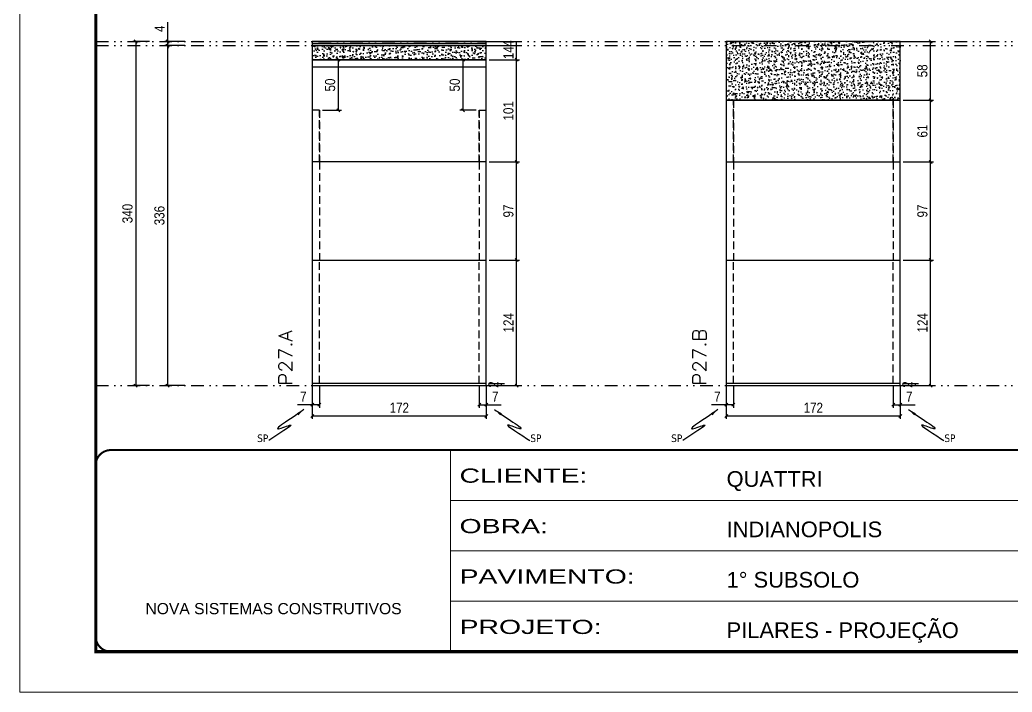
# Model space of a CAD drawing. Header units: millimetres. Extents: x 1945 to 8225, y 304 to 15137.
# Drawn here: x 1945 to 2926, y 2601 to 3266 of the extents above; entities that cross this region are included whole.
import ezdxf

# ---------------------------------------------------------------- set-up
doc = ezdxf.new("R2010")
doc.units = ezdxf.units.MM
for name, pattern in [('CONTINUO', [0]), ('DASHED', [0.75, 0.5, -0.25]), ('DIVIDE2', [0.625, 0.25, -0.125, 0, -0.125, 0, -0.125]), ('HIDDEN', [0.375, 0.25, -0.125])]:
    doc.linetypes.add(name, pattern=pattern)
for name, color, linetype in [('COTA', 241, 'Continuous'), ('Nível', 160, 'Continuous'), ('Painéis', 200, 'Continuous'), ('SARR_2.2x7', 40, 'Continuous'), ('texto', 7, 'Continuous')]:
    doc.layers.add(name, color=color, linetype=linetype)
for name, color, linetype, lineweight in [('Folhas', 255, 'Continuous', 9), ('SARRAFO DE PRESSAO', 251, 'DASHED', 9), ('Texto Seção', 7, 'Continuous', 15)]:
    doc.layers.add(name, color=color, linetype=linetype, lineweight=lineweight)
doc.styles.add('ARIAL', font='arial.ttf')
doc.styles.add('COTA TECNICA', font='techl___.ttf', dxfattribs={"height": 10})
doc.styles.add('REGUA-120', font='ROMANS.shx', dxfattribs={"height": 15})
doc.styles.get("Standard").update_dxf_attribs({"font": 'arial.ttf'})
doc.styles.add('Tecnologia', font='')
doc.styles.get('Tecnologia').set_extended_font_data('Forgotten Futurist')
doc.dimstyles.new('PAINEL', dxfattribs={"dimtxt": 10, "dimasz": 3, "dimexe": 3, "dimexo": 3, "dimgap": 3, "dimtad": 1, "dimdec": 1, "dimzin": 12, "dimdsep": 46, "dimtxsty": 'COTA TECNICA', "dimblk1": 'OBLIQUE', "dimblk2": 'OBLIQUE', "dimsah": 1, "dimcen": 0.9, "dimclrd": 4, "dimclre": 4, "dimclrt": 240, "dimadec": 1, "dimazin": 3, "dimtfac": 1, "dimtdec": 1, "dimtmove": 0, "dimatfit": 3, "dimfxl": 1, "dimtolj": 1, "dimtzin": 12, "dimarcsym": 0})
doc.dimstyles.new('PAINEL-NOVA', dxfattribs={"dimtxt": 10, "dimasz": 3, "dimexe": 3, "dimexo": 3, "dimgap": 3, "dimtad": 1, "dimdec": 1, "dimzin": 12, "dimdsep": 46, "dimtxsty": 'COTA TECNICA', "dimblk1": 'OBLIQUE', "dimblk2": 'OBLIQUE', "dimsah": 1, "dimcen": 0.9, "dimclrd": 4, "dimclre": 4, "dimclrt": 240, "dimadec": 1, "dimazin": 3, "dimtfac": 1, "dimtdec": 1, "dimtix": 1, "dimtmove": 0, "dimatfit": 3, "dimfxl": 1, "dimtolj": 1, "dimtzin": 12, "dimarcsym": 0})
doc.dimstyles.get("Standard").update_dxf_attribs({"dimtxt": 0.18, "dimasz": 0.18, "dimexe": 0.18, "dimexo": 0.0625, "dimgap": 0.09, "dimtad": 0, "dimtih": 1, "dimtoh": 1, "dimdec": 4, "dimzin": 0, "dimdsep": 46, "dimtxsty": 'Standard', "dimcen": 0.09, "dimadec": 0, "dimazin": 0, "dimtfac": 1, "dimtdec": 4, "dimtofl": 0, "dimtmove": 0, "dimatfit": 3, "dimfxl": 1, "dimtolj": 1, "dimtzin": 0, "dimarcsym": 0})

# ---------------------------------------------------------------- blocks, each defined once
blk = doc.blocks.new('9999999999')
at = {"color": 30, "linetype": 'CONTINUO'}
for p, q in [((98564.56, 34230.21), (98564.56, 34429.45)), ((98564.56, 34379.64), (99583.98, 34379.64)), ((98564.56, 34329.83), (99487.98, 34329.83)), ((98564.56, 34280.02), (99487.98, 34280.02))]:
    blk.add_line(p, q, dxfattribs=at)
at = {"color": 30, "linetype": 'CONTINUO', "const_width": 2}
blk.add_lwpolyline([(99583.98, 34230.21), (99583.98, 34414.45, 0.414214), (99568.98, 34429.45), (98228.98, 34429.45, 0.414214), (98213.98, 34414.45), (98213.98, 34245.21, 0.414214), (98228.98, 34230.21), (99583.98, 34230.21)], format="xyb", dxfattribs=at)
at = {"layer": 'Folhas'}
blk.add_lwpolyline([(98138.98, 34190.21), (99623.98, 34190.21), (99623.98, 35240.21), (98138.98, 35240.21)], close=True, dxfattribs=at)
at = {"layer": 'Folhas', "color": 30, "const_width": 3}
blk.add_lwpolyline([(98213.98, 34230.21), (99583.98, 34230.21), (99583.98, 35200.21), (98213.98, 35200.21)], close=True, dxfattribs=at)
at = {"color": 7, "linetype": 'Continuous', "ltscale": 5, "style": 'ARIAL'}
for s, height, p in [('QUATTRI', 15.483, (98837.68, 34393.13)), ('INDIANOPOLIS', 15.4829, (98837.68, 34343.32)), ('1° SUBSOLO', 15.483, (98837.68, 34293.51)), ('NOVA SISTEMAS CONSTRUTIVOS', 11.0592, (98263.19, 34267.21)), ('PILARES - PROJEÇÃO', 15.4829, (98837.68, 34243.7))]:
    blk.add_text(s, height=height, dxfattribs=at).set_placement(p)
at = {"layer": 'Folhas', "color": 7, "style": 'Tecnologia', "width": 1.5}
for s, p in [('CLIENTE:', (98573.65, 34397.17)), ('OBRA:', (98573.65, 34347.31)), ('PAVIMENTO:', (98573.65, 34297.5)), ('PROJETO:', (98573.65, 34247.69))]:
    blk.add_text(s, height=14, dxfattribs=at).set_placement(p)
blk = doc.blocks.new('*D1108')
at = {"layer": 'COTA', "color": 4, "linetype": 'Continuous', "lineweight": -2, "ltscale": 30, "transparency": 16777216}
for p, q in [((2408.97, 2906.32), (2423.97, 2906.32)), ((2408.97, 2904.32), (2423.97, 2904.32)), ((2420.97, 2904.32), (2420.97, 2906.32))]:
    blk.add_line(p, q, dxfattribs=at)
at = {"layer": 'Defpoints', "color": 0, "linetype": 'Continuous', "ltscale": 30, "transparency": 16777216}
for p in [(2405.97, 2906.32), (2405.97, 2904.32), (2420.97, 2906.32)]:
    blk.add_point(p, dxfattribs=at)
at = {"layer": 'COTA', "color": 240, "linetype": 'Continuous', "ltscale": 30, "transparency": 16777216, "insert": (2412.97, 2905.32), "char_height": 10, "attachment_point": 5, "rotation": 90, "style": 'COTA TECNICA'}
blk.add_mtext('\\A1;2', dxfattribs=at)
blk = doc.blocks.new('_Oblique')
at = {"color": 0, "linetype": 'ByBlock', "lineweight": -2}
blk.add_line((-0.5, -0.5), (0.5, 0.5), dxfattribs=at)
blk = doc.blocks.new('*D1109')
at = {"layer": 'COTA', "color": 4, "linetype": 'Continuous', "lineweight": -2, "ltscale": 30, "transparency": 16777216}
for p, q in [((2408.97, 3125.32), (2438.97, 3125.32)), ((2435.97, 3028.32), (2435.97, 3125.32)), ((2408.97, 3028.32), (2438.97, 3028.32))]:
    blk.add_line(p, q, dxfattribs=at)
at = {"layer": 'Defpoints', "color": 0, "linetype": 'Continuous', "ltscale": 30, "transparency": 16777216}
for p in [(2405.97, 3125.32), (2435.97, 3125.32), (2405.97, 3028.32)]:
    blk.add_point(p, dxfattribs=at)
at = {"layer": 'COTA', "color": 4, "linetype": 'Continuous', "lineweight": -2, "ltscale": 30, "transparency": 16777216, "xscale": 3, "yscale": 3, "zscale": 3}
for p, rotation in [((2435.97, 3125.32), 90), ((2435.97, 3028.32), 270)]:
    blk.add_blockref('_Oblique', p, dxfattribs=dict(at, rotation=rotation))
at = {"layer": 'COTA', "color": 240, "linetype": 'Continuous', "ltscale": 30, "transparency": 16777216, "insert": (2427.87, 3076.82), "char_height": 10, "attachment_point": 5, "rotation": 90, "style": 'COTA TECNICA'}
blk.add_mtext('\\A1;97', dxfattribs=at)
blk = doc.blocks.new('*D1110')
at = {"layer": 'COTA', "color": 4, "linetype": 'Continuous', "lineweight": -2, "ltscale": 30, "transparency": 16777216}
for p, q in [((2408.97, 3226.32), (2438.97, 3226.32)), ((2435.97, 3125.32), (2435.97, 3226.32)), ((2408.97, 3125.32), (2438.97, 3125.32))]:
    blk.add_line(p, q, dxfattribs=at)
at = {"layer": 'Defpoints', "color": 0, "linetype": 'Continuous', "ltscale": 30, "transparency": 16777216}
for p in [(2405.97, 3226.32), (2435.97, 3226.32), (2405.97, 3125.32)]:
    blk.add_point(p, dxfattribs=at)
at = {"layer": 'COTA', "color": 4, "linetype": 'Continuous', "lineweight": -2, "ltscale": 30, "transparency": 16777216, "xscale": 3, "yscale": 3, "zscale": 3}
for p, rotation in [((2435.97, 3226.32), 90), ((2435.97, 3125.32), 270)]:
    blk.add_blockref('_Oblique', p, dxfattribs=dict(at, rotation=rotation))
at = {"layer": 'COTA', "color": 240, "linetype": 'Continuous', "ltscale": 30, "transparency": 16777216, "insert": (2427.87, 3175.82), "char_height": 10, "attachment_point": 5, "rotation": 90, "style": 'COTA TECNICA'}
blk.add_mtext('\\A1;101', dxfattribs=at)
blk = doc.blocks.new('*D1111')
at = {"layer": 'COTA', "color": 4, "linetype": 'Continuous', "lineweight": -2, "ltscale": 30, "transparency": 16777216}
for p, q in [((2408.97, 3240.32), (2438.97, 3240.32)), ((2435.97, 3226.32), (2435.97, 3240.32)), ((2408.97, 3226.32), (2438.97, 3226.32))]:
    blk.add_line(p, q, dxfattribs=at)
at = {"layer": 'Defpoints', "color": 0, "linetype": 'Continuous', "ltscale": 30, "transparency": 16777216}
for p in [(2405.97, 3240.32), (2435.97, 3240.32), (2405.97, 3226.32)]:
    blk.add_point(p, dxfattribs=at)
at = {"layer": 'COTA', "color": 240, "linetype": 'Continuous', "ltscale": 30, "transparency": 16777216, "insert": (2427.9, 3233.32), "char_height": 10, "attachment_point": 5, "rotation": 90, "style": 'COTA TECNICA'}
blk.add_mtext('\\A1;14', dxfattribs=at)
blk = doc.blocks.new('*D1112')
at = {"layer": 'COTA', "color": 4, "linetype": 'Continuous', "lineweight": -2, "ltscale": 30, "transparency": 16777216}
for p, q in [((2408.97, 3244.32), (2438.97, 3244.32)), ((2408.97, 3240.32), (2438.97, 3240.32)), ((2435.97, 3240.32), (2435.97, 3244.32))]:
    blk.add_line(p, q, dxfattribs=at)
at = {"layer": 'Defpoints', "color": 0, "linetype": 'Continuous', "ltscale": 30, "transparency": 16777216}
for p in [(2405.97, 3244.32), (2405.97, 3240.32), (2435.97, 3244.32)]:
    blk.add_point(p, dxfattribs=at)
at = {"layer": 'COTA', "color": 240, "linetype": 'Continuous', "ltscale": 30, "transparency": 16777216, "insert": (2427.9, 3242.32), "char_height": 10, "attachment_point": 5, "rotation": 90, "style": 'COTA TECNICA'}
blk.add_mtext('\\A1;4', dxfattribs=at)
blk = doc.blocks.new('*D1113')
at = {"layer": 'COTA', "color": 4, "linetype": 'Continuous', "lineweight": -2, "ltscale": 30, "transparency": 16777216}
for p, q in [((2408.97, 3028.32), (2438.97, 3028.32)), ((2435.97, 2904.32), (2435.97, 3028.32)), ((2408.97, 2904.32), (2438.97, 2904.32))]:
    blk.add_line(p, q, dxfattribs=at)
at = {"layer": 'Defpoints', "color": 0, "linetype": 'Continuous', "ltscale": 30, "transparency": 16777216}
for p in [(2405.97, 3028.32), (2435.97, 3028.32), (2405.97, 2904.32)]:
    blk.add_point(p, dxfattribs=at)
at = {"layer": 'COTA', "color": 4, "linetype": 'Continuous', "lineweight": -2, "ltscale": 30, "transparency": 16777216, "xscale": 3, "yscale": 3, "zscale": 3}
for p, rotation in [((2435.97, 3028.32), 90), ((2435.97, 2904.32), 270)]:
    blk.add_blockref('_Oblique', p, dxfattribs=dict(at, rotation=rotation))
at = {"layer": 'COTA', "color": 240, "linetype": 'Continuous', "ltscale": 30, "transparency": 16777216, "insert": (2427.9, 2966.32), "char_height": 10, "attachment_point": 5, "rotation": 90, "style": 'COTA TECNICA'}
blk.add_mtext('\\A1;124', dxfattribs=at)
blk = doc.blocks.new('*D1114')
at = {"layer": 'COTA', "color": 4, "linetype": 'Continuous', "lineweight": -2, "ltscale": 30, "transparency": 16777216}
for p, q in [((2233.97, 2901.32), (2233.97, 2871.32)), ((2405.97, 2901.32), (2405.97, 2871.32)), ((2233.97, 2874.32), (2405.97, 2874.32))]:
    blk.add_line(p, q, dxfattribs=at)
at = {"layer": 'Defpoints', "color": 0, "linetype": 'Continuous', "ltscale": 30, "transparency": 16777216}
for p in [(2233.97, 2904.32), (2405.97, 2904.32), (2405.97, 2874.32)]:
    blk.add_point(p, dxfattribs=at)
at = {"layer": 'COTA', "color": 4, "linetype": 'Continuous', "lineweight": -2, "ltscale": 30, "transparency": 16777216, "xscale": 3, "yscale": 3, "zscale": 3, "rotation": 180}
blk.add_blockref('_Oblique', (2233.97, 2874.32), dxfattribs=at)
at = {"layer": 'COTA', "color": 4, "linetype": 'Continuous', "lineweight": -2, "ltscale": 30, "transparency": 16777216, "xscale": 3, "yscale": 3, "zscale": 3}
blk.add_blockref('_Oblique', (2405.97, 2874.32), dxfattribs=at)
at = {"layer": 'COTA', "color": 240, "linetype": 'Continuous', "ltscale": 30, "transparency": 16777216, "insert": (2319.97, 2882.4), "char_height": 10, "attachment_point": 5, "style": 'COTA TECNICA'}
blk.add_mtext('\\A1;172', dxfattribs=at)
blk = doc.blocks.new('*D25')
at = {"layer": 'COTA', "color": 4, "linetype": 'ByBlock', "lineweight": -2, "transparency": 16777216}
for p, q in [((4967.62, 7361.82), (4967.62, 7339.8)), ((4974.62, 7361.82), (4974.62, 7339.8)), ((4967.62, 7342.8), (4952.89, 7342.8)), ((4974.62, 7342.8), (4967.62, 7342.8))]:
    blk.add_line(p, q, dxfattribs=at)
at = {"layer": 'Defpoints', "color": 0, "linetype": 'ByBlock', "transparency": 16777216}
for p in [(4967.62, 7364.82), (4974.62, 7364.82), (4967.62, 7342.8)]:
    blk.add_point(p, dxfattribs=at)
at = {"layer": 'COTA', "color": 4, "linetype": 'ByBlock', "lineweight": -2, "transparency": 16777216, "xscale": 3, "yscale": 3, "zscale": 3, "rotation": 180}
blk.add_blockref('_Oblique', (4967.62, 7342.8), dxfattribs=at)
at = {"layer": 'COTA', "color": 4, "linetype": 'ByBlock', "lineweight": -2, "transparency": 16777216, "xscale": 3, "yscale": 3, "zscale": 3}
blk.add_blockref('_Oblique', (4974.62, 7342.8), dxfattribs=at)
at = {"layer": 'COTA', "color": 240, "linetype": 'ByBlock', "transparency": 16777216, "insert": (4958.75, 7350.87), "char_height": 10, "attachment_point": 5, "style": 'COTA TECNICA'}
blk.add_mtext('\\A1;7', dxfattribs=at)
blk = doc.blocks.new('*D27')
at = {"layer": 'COTA', "color": 4, "linetype": 'ByBlock', "lineweight": -2, "transparency": 16777216}
for p, q in [((131596.05, 29930.75), (131596.05, 29908.67)), ((131603.05, 29930.68), (131603.05, 29908.67)), ((131596.05, 29911.67), (131603.05, 29911.67)), ((131603.05, 29911.67), (131617.78, 29911.67))]:
    blk.add_line(p, q, dxfattribs=at)
at = {"layer": 'Defpoints', "color": 0, "linetype": 'ByBlock', "transparency": 16777216}
for p in [(131596.05, 29933.75), (131603.05, 29933.68), (131603.05, 29911.67)]:
    blk.add_point(p, dxfattribs=at)
at = {"layer": 'COTA', "color": 4, "linetype": 'ByBlock', "lineweight": -2, "transparency": 16777216, "xscale": 3, "yscale": 3, "zscale": 3, "rotation": 180}
blk.add_blockref('_Oblique', (131596.05, 29911.67), dxfattribs=at)
at = {"layer": 'COTA', "color": 4, "linetype": 'ByBlock', "lineweight": -2, "transparency": 16777216, "xscale": 3, "yscale": 3, "zscale": 3}
blk.add_blockref('_Oblique', (131603.05, 29911.67), dxfattribs=at)
at = {"layer": 'COTA', "color": 240, "linetype": 'ByBlock', "transparency": 16777216, "insert": (131611.91, 29919.74), "char_height": 10, "attachment_point": 5, "style": 'COTA TECNICA'}
blk.add_mtext('\\A1;7', dxfattribs=at)
blk = doc.blocks.new('*D1115')
at = {"layer": 'COTA', "color": 4, "linetype": 'Continuous', "lineweight": -2, "ltscale": 30, "transparency": 16777216}
for p, q in [((2818.26, 2906.32), (2833.26, 2906.32)), ((2818.26, 2904.32), (2833.26, 2904.32)), ((2830.26, 2904.32), (2830.26, 2906.32))]:
    blk.add_line(p, q, dxfattribs=at)
at = {"layer": 'Defpoints', "color": 0, "linetype": 'Continuous', "ltscale": 30, "transparency": 16777216}
for p in [(2815.26, 2906.32), (2815.26, 2904.32), (2830.26, 2906.32)]:
    blk.add_point(p, dxfattribs=at)
at = {"layer": 'COTA', "color": 240, "linetype": 'Continuous', "ltscale": 30, "transparency": 16777216, "insert": (2822.26, 2905.32), "char_height": 10, "attachment_point": 5, "rotation": 90, "style": 'COTA TECNICA'}
blk.add_mtext('\\A1;2', dxfattribs=at)
blk = doc.blocks.new('*D1116')
at = {"layer": 'COTA', "color": 4, "linetype": 'Continuous', "lineweight": -2, "ltscale": 30, "transparency": 16777216}
for p, q in [((2818.26, 3125.32), (2848.26, 3125.32)), ((2845.26, 3028.32), (2845.26, 3125.32)), ((2818.26, 3028.32), (2848.26, 3028.32))]:
    blk.add_line(p, q, dxfattribs=at)
at = {"layer": 'Defpoints', "color": 0, "linetype": 'Continuous', "ltscale": 30, "transparency": 16777216}
for p in [(2815.26, 3125.32), (2845.26, 3125.32), (2815.26, 3028.32)]:
    blk.add_point(p, dxfattribs=at)
at = {"layer": 'COTA', "color": 4, "linetype": 'Continuous', "lineweight": -2, "ltscale": 30, "transparency": 16777216, "xscale": 3, "yscale": 3, "zscale": 3}
for p, rotation in [((2845.26, 3125.32), 90), ((2845.26, 3028.32), 270)]:
    blk.add_blockref('_Oblique', p, dxfattribs=dict(at, rotation=rotation))
at = {"layer": 'COTA', "color": 240, "linetype": 'Continuous', "ltscale": 30, "transparency": 16777216, "insert": (2837.15, 3076.82), "char_height": 10, "attachment_point": 5, "rotation": 90, "style": 'COTA TECNICA'}
blk.add_mtext('\\A1;97', dxfattribs=at)
blk = doc.blocks.new('*D1117')
at = {"layer": 'COTA', "color": 4, "linetype": 'Continuous', "lineweight": -2, "ltscale": 30, "transparency": 16777216}
for p, q in [((2818.26, 3186.32), (2848.26, 3186.32)), ((2845.26, 3125.32), (2845.26, 3186.32)), ((2818.26, 3125.32), (2848.26, 3125.32))]:
    blk.add_line(p, q, dxfattribs=at)
at = {"layer": 'Defpoints', "color": 0, "linetype": 'Continuous', "ltscale": 30, "transparency": 16777216}
for p in [(2815.26, 3186.32), (2845.26, 3186.32), (2815.26, 3125.32)]:
    blk.add_point(p, dxfattribs=at)
at = {"layer": 'COTA', "color": 4, "linetype": 'Continuous', "lineweight": -2, "ltscale": 30, "transparency": 16777216, "xscale": 3, "yscale": 3, "zscale": 3}
for p, rotation in [((2845.26, 3186.32), 90), ((2845.26, 3125.32), 270)]:
    blk.add_blockref('_Oblique', p, dxfattribs=dict(at, rotation=rotation))
at = {"layer": 'COTA', "color": 240, "linetype": 'Continuous', "ltscale": 30, "transparency": 16777216, "insert": (2837.15, 3155.82), "char_height": 10, "attachment_point": 5, "rotation": 90, "style": 'COTA TECNICA'}
blk.add_mtext('\\A1;61', dxfattribs=at)
blk = doc.blocks.new('*D1118')
at = {"layer": 'COTA', "color": 4, "linetype": 'Continuous', "lineweight": -2, "ltscale": 30, "transparency": 16777216}
for p, q in [((2818.26, 3244.32), (2848.26, 3244.32)), ((2845.26, 3186.32), (2845.26, 3244.32)), ((2818.26, 3186.32), (2848.26, 3186.32))]:
    blk.add_line(p, q, dxfattribs=at)
at = {"layer": 'Defpoints', "color": 0, "linetype": 'Continuous', "ltscale": 30, "transparency": 16777216}
for p in [(2815.26, 3244.32), (2845.26, 3244.32), (2815.26, 3186.32)]:
    blk.add_point(p, dxfattribs=at)
at = {"layer": 'COTA', "color": 4, "linetype": 'Continuous', "lineweight": -2, "ltscale": 30, "transparency": 16777216, "xscale": 3, "yscale": 3, "zscale": 3}
for p, rotation in [((2845.26, 3244.32), 90), ((2845.26, 3186.32), 270)]:
    blk.add_blockref('_Oblique', p, dxfattribs=dict(at, rotation=rotation))
at = {"layer": 'COTA', "color": 240, "linetype": 'Continuous', "ltscale": 30, "transparency": 16777216, "insert": (2837.12, 3215.32), "char_height": 10, "attachment_point": 5, "rotation": 90, "style": 'COTA TECNICA'}
blk.add_mtext('\\A1;58', dxfattribs=at)
blk = doc.blocks.new('*D1119')
at = {"layer": 'COTA', "color": 4, "linetype": 'Continuous', "lineweight": -2, "ltscale": 30, "transparency": 16777216}
for p, q in [((2818.26, 3028.32), (2848.26, 3028.32)), ((2845.26, 2904.32), (2845.26, 3028.32)), ((2818.26, 2904.32), (2848.26, 2904.32))]:
    blk.add_line(p, q, dxfattribs=at)
at = {"layer": 'Defpoints', "color": 0, "linetype": 'Continuous', "ltscale": 30, "transparency": 16777216}
for p in [(2815.26, 3028.32), (2845.26, 3028.32), (2815.26, 2904.32)]:
    blk.add_point(p, dxfattribs=at)
at = {"layer": 'COTA', "color": 4, "linetype": 'Continuous', "lineweight": -2, "ltscale": 30, "transparency": 16777216, "xscale": 3, "yscale": 3, "zscale": 3}
for p, rotation in [((2845.26, 3028.32), 90), ((2845.26, 2904.32), 270)]:
    blk.add_blockref('_Oblique', p, dxfattribs=dict(at, rotation=rotation))
at = {"layer": 'COTA', "color": 240, "linetype": 'Continuous', "ltscale": 30, "transparency": 16777216, "insert": (2837.18, 2966.32), "char_height": 10, "attachment_point": 5, "rotation": 90, "style": 'COTA TECNICA'}
blk.add_mtext('\\A1;124', dxfattribs=at)
blk = doc.blocks.new('*D1120')
at = {"layer": 'COTA', "color": 4, "linetype": 'Continuous', "lineweight": -2, "ltscale": 30, "transparency": 16777216}
for p, q in [((2643.26, 2901.32), (2643.26, 2871.32)), ((2815.26, 2901.32), (2815.26, 2871.32)), ((2643.26, 2874.32), (2815.26, 2874.32))]:
    blk.add_line(p, q, dxfattribs=at)
at = {"layer": 'Defpoints', "color": 0, "linetype": 'Continuous', "ltscale": 30, "transparency": 16777216}
for p in [(2643.26, 2904.32), (2815.26, 2904.32), (2815.26, 2874.32)]:
    blk.add_point(p, dxfattribs=at)
at = {"layer": 'COTA', "color": 4, "linetype": 'Continuous', "lineweight": -2, "ltscale": 30, "transparency": 16777216, "xscale": 3, "yscale": 3, "zscale": 3, "rotation": 180}
blk.add_blockref('_Oblique', (2643.26, 2874.32), dxfattribs=at)
at = {"layer": 'COTA', "color": 4, "linetype": 'Continuous', "lineweight": -2, "ltscale": 30, "transparency": 16777216, "xscale": 3, "yscale": 3, "zscale": 3}
blk.add_blockref('_Oblique', (2815.26, 2874.32), dxfattribs=at)
at = {"layer": 'COTA', "color": 240, "linetype": 'Continuous', "ltscale": 30, "transparency": 16777216, "insert": (2729.26, 2882.4), "char_height": 10, "attachment_point": 5, "style": 'COTA TECNICA'}
blk.add_mtext('\\A1;172', dxfattribs=at)
blk = doc.blocks.new('*D1292')
at = {"layer": 'COTA', "color": 4, "linetype": 'Continuous', "lineweight": -2, "ltscale": 30, "transparency": 16777216}
for p, q in [((2108.08, 3240.32), (2088.08, 3240.32)), ((2091.08, 2904.32), (2091.08, 3240.32)), ((2108.08, 2904.32), (2088.08, 2904.32))]:
    blk.add_line(p, q, dxfattribs=at)
at = {"layer": 'Defpoints', "color": 0, "linetype": 'Continuous', "ltscale": 30, "transparency": 16777216}
for p in [(2091.08, 3240.32), (2111.08, 3240.32), (2111.08, 2904.32)]:
    blk.add_point(p, dxfattribs=at)
at = {"layer": 'COTA', "color": 4, "linetype": 'Continuous', "lineweight": -2, "ltscale": 30, "transparency": 16777216, "xscale": 3, "yscale": 3, "zscale": 3}
for p, rotation in [((2091.08, 3240.32), 90), ((2091.08, 2904.32), 270)]:
    blk.add_blockref('_Oblique', p, dxfattribs=dict(at, rotation=rotation))
at = {"layer": 'COTA', "color": 240, "linetype": 'Continuous', "ltscale": 30, "transparency": 16777216, "insert": (2082.86, 3072.32), "char_height": 10, "attachment_point": 5, "rotation": 90, "style": 'COTA TECNICA'}
blk.add_mtext('\\A1;336', dxfattribs=at)
blk = doc.blocks.new('*D1296')
at = {"layer": 'Defpoints', "color": 0, "transparency": 16777216}
for p in [(2091.08, 3244.32), (2111.08, 3244.32), (2111.08, 3240.32)]:
    blk.add_point(p, dxfattribs=at)
at = {"layer": 'SARR_2.2x7', "color": 4, "lineweight": -2, "transparency": 16777216}
for p, q in [((2091.08, 3244.32), (2091.08, 3263.56)), ((2108.08, 3244.32), (2088.08, 3244.32)), ((2108.08, 3240.32), (2088.08, 3240.32)), ((2091.08, 3240.32), (2091.08, 3244.32)), ((2091.08, 3240.32), (2091.08, 3237.32))]:
    blk.add_line(p, q, dxfattribs=at)
at = {"layer": 'SARR_2.2x7', "color": 4, "lineweight": -2, "transparency": 16777216, "xscale": 3, "yscale": 3, "zscale": 3}
for p, rotation in [((2091.08, 3244.32), 270), ((2091.08, 3240.32), 90)]:
    blk.add_blockref('_Oblique', p, dxfattribs=dict(at, rotation=rotation))
at = {"layer": 'SARR_2.2x7', "color": 240, "transparency": 16777216, "insert": (2083, 3256.94), "char_height": 10, "attachment_point": 5, "rotation": 90, "style": 'COTA TECNICA'}
blk.add_mtext('\\A1;4', dxfattribs=at)
blk = doc.blocks.new('*D1709')
at = {"layer": 'Defpoints', "color": 0, "transparency": 16777216}
for p in [(2076.14, 3244.32), (2059.5, 2904.32), (2076.14, 2904.32)]:
    blk.add_point(p, dxfattribs=at)
at = {"layer": 'SARR_2.2x7', "color": 4, "lineweight": -2, "transparency": 16777216}
for p, q in [((2073.14, 3244.32), (2056.5, 3244.32)), ((2059.5, 3244.32), (2059.5, 2904.32)), ((2073.14, 2904.32), (2056.5, 2904.32))]:
    blk.add_line(p, q, dxfattribs=at)
at = {"layer": 'SARR_2.2x7', "color": 4, "lineweight": -2, "transparency": 16777216, "xscale": 3, "yscale": 3, "zscale": 3}
for p, rotation in [((2059.5, 3244.32), 90), ((2059.5, 2904.32), 270)]:
    blk.add_blockref('_Oblique', p, dxfattribs=dict(at, rotation=rotation))
at = {"layer": 'SARR_2.2x7', "color": 240, "transparency": 16777216, "insert": (2051.28, 3074.32), "char_height": 10, "attachment_point": 5, "rotation": 90, "style": 'COTA TECNICA'}
blk.add_mtext('\\A1;340', dxfattribs=at)
blk = doc.blocks.new('*D1784')
at = {"layer": 'COTA', "color": 4, "lineweight": -2, "transparency": 16777216}
for p, q in [((2243.97, 3226.32), (2262.72, 3226.32)), ((2259.72, 3176.32), (2259.72, 3226.32)), ((2243.97, 3176.32), (2262.72, 3176.32))]:
    blk.add_line(p, q, dxfattribs=at)
at = {"layer": 'Defpoints', "color": 0, "transparency": 16777216}
for p in [(2240.97, 3226.32), (2259.72, 3226.32), (2240.97, 3176.32)]:
    blk.add_point(p, dxfattribs=at)
at = {"layer": 'COTA', "color": 4, "lineweight": -2, "transparency": 16777216, "xscale": 3, "yscale": 3, "zscale": 3}
for p, rotation in [((2259.72, 3226.32), 90), ((2259.72, 3176.32), 270)]:
    blk.add_blockref('_Oblique', p, dxfattribs=dict(at, rotation=rotation))
at = {"layer": 'COTA', "color": 240, "transparency": 16777216, "insert": (2251.61, 3201.32), "char_height": 10, "attachment_point": 5, "rotation": 90, "style": 'COTA TECNICA'}
blk.add_mtext('\\A1;50', dxfattribs=at)
blk = doc.blocks.new('*D1785')
at = {"layer": 'COTA', "color": 4, "lineweight": -2, "transparency": 16777216}
for p, q in [((2395.97, 3226.32), (2379.97, 3226.32)), ((2382.97, 3176.32), (2382.97, 3226.32)), ((2395.97, 3176.32), (2379.97, 3176.32))]:
    blk.add_line(p, q, dxfattribs=at)
at = {"layer": 'Defpoints', "color": 0, "transparency": 16777216}
for p in [(2382.97, 3226.32), (2398.97, 3226.32), (2398.97, 3176.32)]:
    blk.add_point(p, dxfattribs=at)
at = {"layer": 'COTA', "color": 4, "lineweight": -2, "transparency": 16777216, "xscale": 3, "yscale": 3, "zscale": 3}
for p, rotation in [((2382.97, 3226.32), 90), ((2382.97, 3176.32), 270)]:
    blk.add_blockref('_Oblique', p, dxfattribs=dict(at, rotation=rotation))
at = {"layer": 'COTA', "color": 240, "transparency": 16777216, "insert": (2374.86, 3201.32), "char_height": 10, "attachment_point": 5, "rotation": 90, "style": 'COTA TECNICA'}
blk.add_mtext('\\A1;50', dxfattribs=at)
blk = doc.blocks.new('SLIPTEE')
at = {"layer": 'texto', "color": 0, "insert": (-49.02, -55.13), "char_height": 7.5, "attachment_point": 5}
blk.add_mtext('\\fTahoma|b0|i0|c0|p34;\\C4;SP', dxfattribs=at)
at = {"layer": 'COTA', "linetype": 'ByBlock'}
dim = blk.add_linear_dim(base=(0, -22.02), p1=(7, 0), p2=(0, 0), dimstyle='PAINEL-NOVA', override={"dimarcsym": 1}, dxfattribs=at)
dim.commit()
dim.dimension.update_dxf_attribs({"geometry": '*D25', "text_midpoint": (-8.87, -13.94), "insert": (-4967.62, -7364.82)})
at = {"layer": 'COTA', "path_type": 1}
blk.add_leader([(-8.21, -26.55), (-33.31, -45.71), (-21.61, -42.03), (-43.08, -57.3)], dimstyle='Standard', override={"dimasz": 8}, dxfattribs=at)
blk = doc.blocks.new('sliptD')
at = {"layer": 'texto', "color": 0, "insert": (49.02, -55.13), "char_height": 7.5, "attachment_point": 5}
blk.add_mtext('\\fTahoma|b0|i0|c0|p34;\\C4;SP', dxfattribs=at)
at = {"layer": 'COTA', "linetype": 'ByBlock'}
dim = blk.add_linear_dim(base=(0, -22.02), p1=(-7, 0.07), p2=(0, 0), dimstyle='PAINEL-NOVA', override={"dimarcsym": 1}, dxfattribs=at)
dim.commit()
dim.dimension.update_dxf_attribs({"geometry": '*D27', "text_midpoint": (8.87, -13.94), "insert": (-131603.05, -29933.68)})
at = {"layer": 'COTA', "path_type": 1}
blk.add_leader([(8.21, -26.55), (33.31, -45.71), (21.61, -42.03), (43.08, -57.3)], dimstyle='Standard', override={"dimasz": 8}, dxfattribs=at)
blk = doc.blocks.new('SLIPTDD')
at = {"layer": 'COTA', "linetype": 'ByBlock'}
blk.add_blockref('sliptD', (0, 0), dxfattribs=at)

msp = doc.modelspace()

# ---------------------------------------------------------------- hatches: boundary and pattern name
at = {"layer": 'COTA', "linetype": 'Continuous', "ltscale": 30}
h = msp.add_hatch(dxfattribs=at)
h.set_pattern_fill('AR-CONC', color=256, scale=0.05, angle=1)
h.set_pattern_definition([(51, (3953.969, 7934.723), (9.121755, -0.637855), [0.9525, -10.4775]), (356, (3953.969, 7934.723), (-1.928623, 9.520633), [0.762, -8.38203]), (101.45144, (3954.729, 7934.67), (7.193132, 8.882778), [0.8095, -8.904512]), (47.1842, (3953.925, 7937.263), (13.588575, -1.865247), [1.42875, -15.71625]), (97.63556, (3955.057, 7937.107), (11.65249, 12.576586), [1.21425, -13.35678]), (352.18415, (3953.925, 7937.263), (11.65249, 12.576586), [1.143, -12.572987]), (22, (3955.206, 7936.65), (7.668804, -4.980179), [0.9525, -10.4775]), (327, (3955.206, 7936.65), (2.928905, 9.261925), [0.762, -8.382]), (72.45145, (3955.845, 7936.235), (10.597708, 4.281746), [0.8095, -8.904497]), (38.5, (3953.969, 7934.723), (0.0806222, 4.2298032), [0, -8.2804, 0, -8.509, 0, -8.41375]), (8.5, (3953.969, 7934.723), (3.2530547, 5.066574), [0, -4.8514, 0, -8.0899, 0, -3.20675]), (328.5, (3951.1374, 7934.6737), (6.7834962, -0.1680745), [0, -3.175, 0, -9.906, 0, -13.1445]), (318.5, (3949.8676, 7934.6515), (7.3831434, 1.4003915), [0, -4.1275, 0, -6.5786, 0, -9.3345])])
h.paths.add_polyline_path([(2405.97, 3240.32), (2233.97, 3240.32), (2233.97, 3226.32), (2405.97, 3226.32)])
h = msp.add_hatch(dxfattribs=at)
h.set_pattern_fill('AR-CONC', color=256, scale=0.05, angle=1)
h.set_pattern_definition([(51, (-5544.972, -2411.332), (9.121755, -0.637855), [0.9525, -10.4775]), (356, (-5544.972, -2411.332), (-1.928623, 9.520633), [0.762, -8.382029]), (101.45144, (-5544.212, -2411.385), (7.193132, 8.882778), [0.8095004, -8.904512]), (47.1842, (-5545.016, -2408.792), (13.588575, -1.865247), [1.42875, -15.71625]), (97.63556, (-5543.884, -2408.948), (11.65249, 12.576586), [1.214251, -13.35678]), (352.18415, (-5545.016, -2408.792), (11.65249, 12.576586), [1.142998, -12.572987]), (22, (-5543.7356, -2409.405), (7.6688037, -4.9801793), [0.9525, -10.4775]), (327, (-5543.736, -2409.405), (2.928905, 9.261925), [0.762, -8.382]), (72.45145, (-5543.0965, -2409.82), (10.597708, 4.281746), [0.8095004, -8.904497]), (38.5, (-5544.972, -2411.332), (0.0806222, 4.2298032), [0, -8.2804, 0, -8.509, 0, -8.41375]), (8.5, (-5544.972, -2411.332), (3.2530547, 5.066574), [0, -4.8514, 0, -8.0899, 0, -3.20675]), (328.5, (-5547.8038, -2411.3815), (6.7834962, -0.1680745), [0, -3.175, 0, -9.906, 0, -13.1445]), (318.5, (-5549.0736, -2411.4036), (7.3831434, 1.4003915), [0, -4.1275, 0, -6.5786, 0, -9.3345])])
h.paths.add_polyline_path([(2815.26, 3244.32), (2643.26, 3244.32), (2643.26, 3240.32), (2815.26, 3240.32)])
h = msp.add_hatch(dxfattribs=at)
h.set_pattern_fill('AR-CONC', color=256, scale=0.05, angle=1)
h.set_pattern_definition([(51, (3921.256, 7934.723), (9.121755, -0.637855), [0.9525, -10.4775]), (356, (3921.256, 7934.723), (-1.928623, 9.520633), [0.762, -8.38203]), (101.45144, (3922.016, 7934.67), (7.193132, 8.882778), [0.8095, -8.904512]), (47.1842, (3921.212, 7937.263), (13.588575, -1.865247), [1.42875, -15.71625]), (97.63556, (3922.344, 7937.107), (11.65249, 12.576586), [1.21425, -13.35678]), (352.18415, (3921.212, 7937.263), (11.65249, 12.576586), [1.143, -12.572987]), (22, (3922.4926, 7936.65), (7.668804, -4.980179), [0.9525, -10.4775]), (327, (3922.493, 7936.65), (2.928905, 9.261925), [0.762, -8.382]), (72.45145, (3923.132, 7936.235), (10.597708, 4.281746), [0.8095, -8.904497]), (38.5, (3921.256, 7934.723), (0.0806222, 4.2298032), [0, -8.2804, 0, -8.509, 0, -8.41375]), (8.5, (3921.256, 7934.723), (3.2530547, 5.066574), [0, -4.8514, 0, -8.0899, 0, -3.20675]), (328.5, (3918.4243, 7934.6737), (6.7834962, -0.1680745), [0, -3.175, 0, -9.906, 0, -13.1445]), (318.5, (3917.1545, 7934.6515), (7.383143, 1.4003915), [0, -4.1275, 0, -6.5786, 0, -9.3345])])
h.paths.add_polyline_path([(2815.26, 3240.32), (2643.26, 3240.32), (2643.26, 3186.32), (2815.26, 3186.32)])

# ---------------------------------------------------------------- linework, layer by layer
at = {"layer": 'COTA'}
for p, q in [((2240.97, 3176.32), (2233.97, 3176.32)), ((2398.97, 3176.32), (2405.97, 3176.32))]:
    msp.add_line(p, q, dxfattribs=at)
at = {"layer": 'COTA', "linetype": 'Continuous', "ltscale": 30}
for points in [[(2233.97, 3226.32), (2405.97, 3226.32), (2405.97, 3240.32), (2233.97, 3240.32)], [(2643.26, 3186.32), (2815.26, 3186.32), (2815.26, 3244.32), (2643.26, 3244.32)]]:
    msp.add_lwpolyline(points, close=True, dxfattribs=at)
at = {"layer": 'Nível', "color": 4, "linetype": 'DIVIDE2', "ltscale": 50}
for p, q in [((2019.86, 3244.32), (3389.86, 3244.32)), ((2019.86, 3240.32), (3389.86, 3240.32)), ((2019.86, 2904.32), (3389.86, 2904.32))]:
    msp.add_line(p, q, dxfattribs=at)
at = {"layer": 'Painéis', "linetype": 'Continuous', "ltscale": 30}
for p, q in [((2233.97, 3226.32), (2233.97, 2904.32)), ((2643.26, 3186.32), (2643.26, 2904.32))]:
    msp.add_line(p, q, dxfattribs=at)
for points in [[(2405.97, 3244.32), (2233.97, 3244.32)], [(2233.97, 3244.32), (2233.97, 3240.32)], [(2233.97, 3240.32), (2405.97, 3240.32)], [(2405.97, 3240.32), (2405.97, 3244.32)], [(2405.97, 3226.32), (2233.97, 3226.32)], [(2405.97, 2904.32), (2405.97, 3226.32)], [(2815.26, 3186.32), (2643.26, 3186.32)], [(2815.26, 2904.32), (2815.26, 3186.32)], [(2405.97, 3125.32), (2233.97, 3125.32)], [(2643.26, 3125.32), (2815.26, 3125.32)], [(2233.97, 3028.32), (2405.97, 3028.32)], [(2643.26, 3028.32), (2815.26, 3028.32)], [(2405.97, 2906.32), (2233.97, 2906.32)], [(2233.97, 2904.32), (2405.97, 2904.32)], [(2815.26, 2906.32), (2643.26, 2906.32)], [(2643.26, 2904.32), (2815.26, 2904.32)]]:
    msp.add_lwpolyline(points, dxfattribs=at)
at = {"layer": 'SARR_2.2x7'}
msp.add_line((2405.97, 3242.32), (2233.97, 3242.32), dxfattribs=at)
at = {"layer": 'SARR_2.2x7', "linetype": 'HIDDEN', "ltscale": 30}
for p, q in [((2240.97, 3125.32), (2240.97, 3028.32)), ((2398.97, 3125.32), (2398.97, 3028.32)), ((2650.26, 3125.32), (2650.26, 3028.32)), ((2808.26, 3125.32), (2808.26, 3028.32))]:
    msp.add_line(p, q, dxfattribs=at)
at = {"layer": 'SARR_2.2x7', "linetype": 'Continuous', "ltscale": 30}
msp.add_lwpolyline([(2233.97, 3219.32), (2405.97, 3219.32)], dxfattribs=at)
at = {"layer": 'SARR_2.2x7', "linetype": 'HIDDEN', "ltscale": 30}
for points in [[(2650.26, 3125.32), (2650.26, 3186.32), (2650.26, 3125.32)], [(2808.26, 3125.32), (2808.26, 3186.32), (2808.26, 3125.32)], [(2240.97, 3125.32), (2240.97, 3176.32), (2240.97, 3125.32)], [(2398.97, 3125.32), (2398.97, 3176.32), (2398.97, 3125.32)], [(2240.97, 2906.32), (2240.97, 3028.32)], [(2398.97, 2906.32), (2398.97, 3028.32)], [(2650.26, 2906.32), (2650.26, 3028.32)], [(2808.26, 2906.32), (2808.26, 3028.32)]]:
    msp.add_lwpolyline(points, dxfattribs=at)

# ---------------------------------------------------------------- block references
at = {"layer": 'COTA', "linetype": 'Continuous', "ltscale": 30}
for name, p in [('SLIPTEE', (2233.97, 2907.32)), ('SLIPTDD', (2405.97, 2907.32)), ('SLIPTEE', (2643.26, 2907.32)), ('SLIPTDD', (2815.26, 2907.32))]:
    msp.add_blockref(name, p, dxfattribs=at)
at = {"layer": 'SARRAFO DE PRESSAO', "color": 6, "linetype": 'ByBlock'}
msp.add_blockref('9999999999', (-96194.12, -31588.85), dxfattribs=at)

# ---------------------------------------------------------------- texts
at = {"layer": 'Texto Seção', "style": 'REGUA-120', "width": 1.1}
for s, p in [('P27.A', (2213.97, 2904.32)), ('P27.B', (2623.26, 2904.32))]:
    msp.add_text(s, height=13, rotation=90, dxfattribs=at).set_placement(p)

# ---------------------------------------------------------------- dimensions: what is measured, and where the dimension line sits
at = {"layer": 'COTA', "linetype": 'Continuous', "ltscale": 30}
for base, p1, p2, picture, middle in [((2091.08, 3240.32), (2111.08, 2904.32), (2111.08, 3240.32), '*D1292', (2082.86, 3072.32)), ((2435.97, 3244.32), (2405.97, 3240.32), (2405.97, 3244.32), '*D1112', (2427.9, 3242.32)), ((2435.97, 3240.32), (2405.97, 3226.32), (2405.97, 3240.32), '*D1111', (2427.9, 3233.32)), ((2845.26, 3244.32), (2815.26, 3186.32), (2815.26, 3244.32), '*D1118', (2837.12, 3215.32)), ((2435.97, 3226.32), (2405.97, 3125.32), (2405.97, 3226.32), '*D1110', (2427.87, 3175.82)), ((2845.26, 3186.32), (2815.26, 3125.32), (2815.26, 3186.32), '*D1117', (2837.15, 3155.82)), ((2435.97, 3125.32), (2405.97, 3028.32), (2405.97, 3125.32), '*D1109', (2427.87, 3076.82)), ((2845.26, 3125.32), (2815.26, 3028.32), (2815.26, 3125.32), '*D1116', (2837.15, 3076.82)), ((2435.97, 3028.32), (2405.97, 2904.32), (2405.97, 3028.32), '*D1113', (2427.9, 2966.32)), ((2845.26, 3028.32), (2815.26, 2904.32), (2815.26, 3028.32), '*D1119', (2837.18, 2966.32)), ((2420.97, 2906.32), (2405.97, 2904.32), (2405.97, 2906.32), '*D1108', (2412.97, 2905.32)), ((2830.26, 2906.32), (2815.26, 2904.32), (2815.26, 2906.32), '*D1115', (2822.26, 2905.32))]:
    dim = msp.add_linear_dim(base=base, p1=p1, p2=p2, angle=90, dimstyle='PAINEL-NOVA', dxfattribs=at)
    dim.commit()
    dim.dimension.update_dxf_attribs({"geometry": picture, "text_midpoint": middle})
at = {"layer": 'COTA'}
for base, p1, p2, picture, middle in [((2259.72, 3226.32), (2240.97, 3176.32), (2240.97, 3226.32), '*D1784', (2251.61, 3201.32)), ((2382.97, 3226.32), (2398.97, 3176.32), (2398.97, 3226.32), '*D1785', (2374.86, 3201.32))]:
    dim = msp.add_linear_dim(base=base, p1=p1, p2=p2, angle=90, dimstyle='PAINEL', dxfattribs=at)
    dim.commit()
    dim.dimension.update_dxf_attribs({"geometry": picture, "text_midpoint": middle})
at = {"layer": 'COTA', "linetype": 'Continuous', "ltscale": 30}
for base, p1, p2, picture, middle in [((2405.97, 2874.32), (2233.97, 2904.32), (2405.97, 2904.32), '*D1114', (2319.97, 2882.4)), ((2815.26, 2874.32), (2643.26, 2904.32), (2815.26, 2904.32), '*D1120', (2729.26, 2882.4))]:
    dim = msp.add_linear_dim(base=base, p1=p1, p2=p2, dimstyle='PAINEL-NOVA', dxfattribs=at)
    dim.commit()
    dim.dimension.update_dxf_attribs({"geometry": picture, "text_midpoint": middle})
at = {"layer": 'SARR_2.2x7'}
for base, p1, p2, picture, middle in [((2091.08, 3244.32), (2111.08, 3240.32), (2111.08, 3244.32), '*D1296', (2083, 3256.94)), ((2059.5, 2904.32), (2076.14, 3244.32), (2076.14, 2904.32), '*D1709', (2051.28, 3074.32))]:
    dim = msp.add_linear_dim(base=base, p1=p1, p2=p2, angle=90, dimstyle='PAINEL', dxfattribs=at)
    dim.commit()
    dim.dimension.update_dxf_attribs({"geometry": picture, "text_midpoint": middle})

doc.saveas('drawing.dxf')
